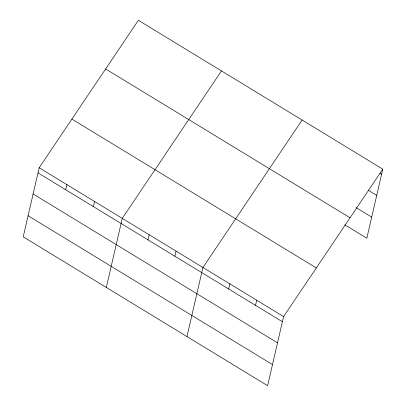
<?xml version="1.0" encoding="UTF-8"?>
<svg xmlns="http://www.w3.org/2000/svg" width="406" height="406" viewBox="0 0 406 406"><rect width="100%" height="100%" fill="white"/><g stroke="black" fill="none" stroke-linecap="round" stroke-linejoin="round"><path stroke-width="0.61" d="M39.174 167.754L23.223 236.85L267.63 385.7L283.581 316.604L382.777 169.15L138.37 20.3L39.174 167.754L283.581 316.604M65.691 189.739L66.873 184.623M93.39 206.608L94.573 201.493M106.321 287.458L122.272 218.362L221.468 70.908M147.977 239.85L149.159 234.734M174.864 256.227L176.042 251.111M186.973 336.579L202.929 267.483L302.125 120.029M228.634 288.97L229.811 283.855M255.516 305.348L256.699 300.232M382.777 169.15L366.826 238.246L344.78 224.817M379.986 173.281L381.594 174.265M368.12 190.14L376.722 195.377M356.108 207.633L371.698 217.134M105.636 68.959L350.043 217.809M71.908 119.095L316.315 267.945M37.991 172.87L282.403 321.719M33.119 193.982L277.526 342.831M28.095 215.738L272.507 364.588"/></g></svg>
